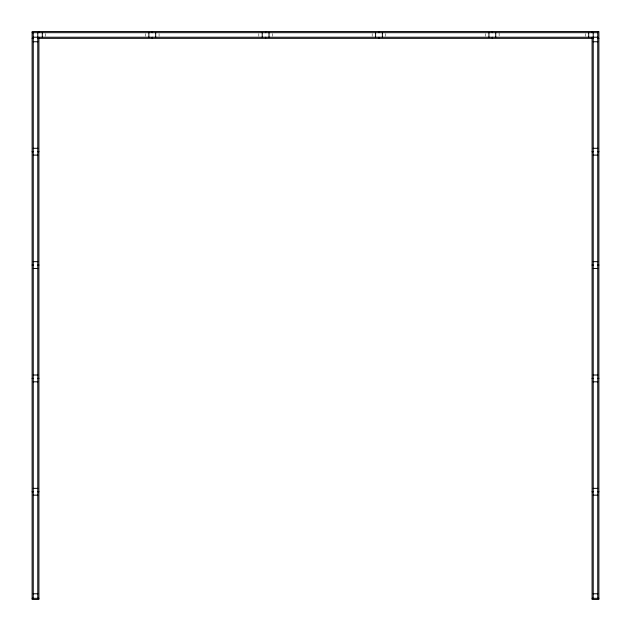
<?xml version="1.0" encoding="UTF-8"?>
<svg xmlns="http://www.w3.org/2000/svg" width="631" height="631" viewBox="0 0 631 631"><rect width="100%" height="100%" fill="white"/><g stroke="black" fill="none" stroke-linecap="round" stroke-linejoin="round"><path stroke-width="0.47" stroke-dasharray="3.15 2.37" d="M585.284 33.593L585.284 36.314M499.129 32.686L499.129 36.314M485.531 33.593L485.531 36.314M385.778 33.593L385.778 36.314M372.18 33.593L372.18 36.314M272.426 33.593L272.426 36.314M258.82 33.593L258.82 36.314M159.075 33.593L159.075 36.314M145.469 33.593L145.469 36.314M45.716 33.593L45.716 36.314"/><path stroke-width="0.95" d="M32.118 32.686L597.746 32.686M33.254 37.221L597.746 37.221M32.118 38.349L33.254 38.349M37.781 38.349L593.219 38.349M597.746 38.349L598.882 38.349M33.254 41.749L37.781 41.749M593.219 41.749L597.746 41.749M33.254 148.301L37.781 148.301M593.219 148.301L597.746 148.301M32.118 151.708L33.254 151.708M37.781 151.708L38.917 151.708M592.083 151.708L593.219 151.708M597.746 151.708L598.882 151.708M33.254 155.108L37.781 155.108M593.219 155.108L597.746 155.108M33.254 261.66L37.781 261.66M593.219 261.66L597.746 261.66M32.118 265.059L33.254 265.059M37.781 265.059L38.917 265.059M592.083 265.059L593.219 265.059M597.746 265.059L598.882 265.059M33.254 268.459L37.781 268.459M593.219 268.459L597.746 268.459M33.254 375.011L37.781 375.011M593.219 375.011L597.746 375.011M32.118 378.411L33.254 378.411M37.781 378.411L38.917 378.411M592.083 378.411L593.219 378.411M597.746 378.411L598.882 378.411M33.254 381.81L37.781 381.81M593.219 381.81L597.746 381.81M33.254 488.362L37.781 488.362M593.219 488.362L597.746 488.362M32.118 491.762L33.254 491.762M37.781 491.762L38.917 491.762M592.083 491.762L593.219 491.762M597.746 491.762L598.882 491.762M33.254 495.161L37.781 495.161M593.219 495.161L597.746 495.161M33.254 593.779L37.781 593.779M593.219 593.779L597.746 593.779M32.118 598.314L38.917 598.314M592.083 598.314L598.882 598.314M597.746 31.55L597.746 598.314M593.219 32.686L593.219 598.314M592.083 31.55L592.083 32.686M592.083 37.221L592.083 599.45L598.882 599.45L598.882 31.55L32.118 31.55L32.118 599.45L38.917 599.45L38.917 37.221M588.684 32.686L588.684 37.221M495.729 32.686L495.729 37.221M492.33 31.55L492.33 32.686M492.33 37.221L492.33 38.349M488.93 32.686L488.93 37.221M382.378 32.686L382.378 37.221M378.979 31.55L378.979 32.686M378.979 37.221L378.979 38.349M375.579 32.686L375.579 37.221M269.027 32.686L269.027 37.221M265.627 31.55L265.627 32.686M265.627 37.221L265.627 38.349M262.228 32.686L262.228 37.221M155.676 32.686L155.676 37.221M152.268 31.55L152.268 32.686M152.268 37.221L152.268 38.349M148.869 32.686L148.869 37.221M42.316 32.686L42.316 37.221M38.917 31.55L38.917 32.686M37.781 32.686L37.781 598.314M33.254 32.686L33.254 598.314"/></g></svg>
